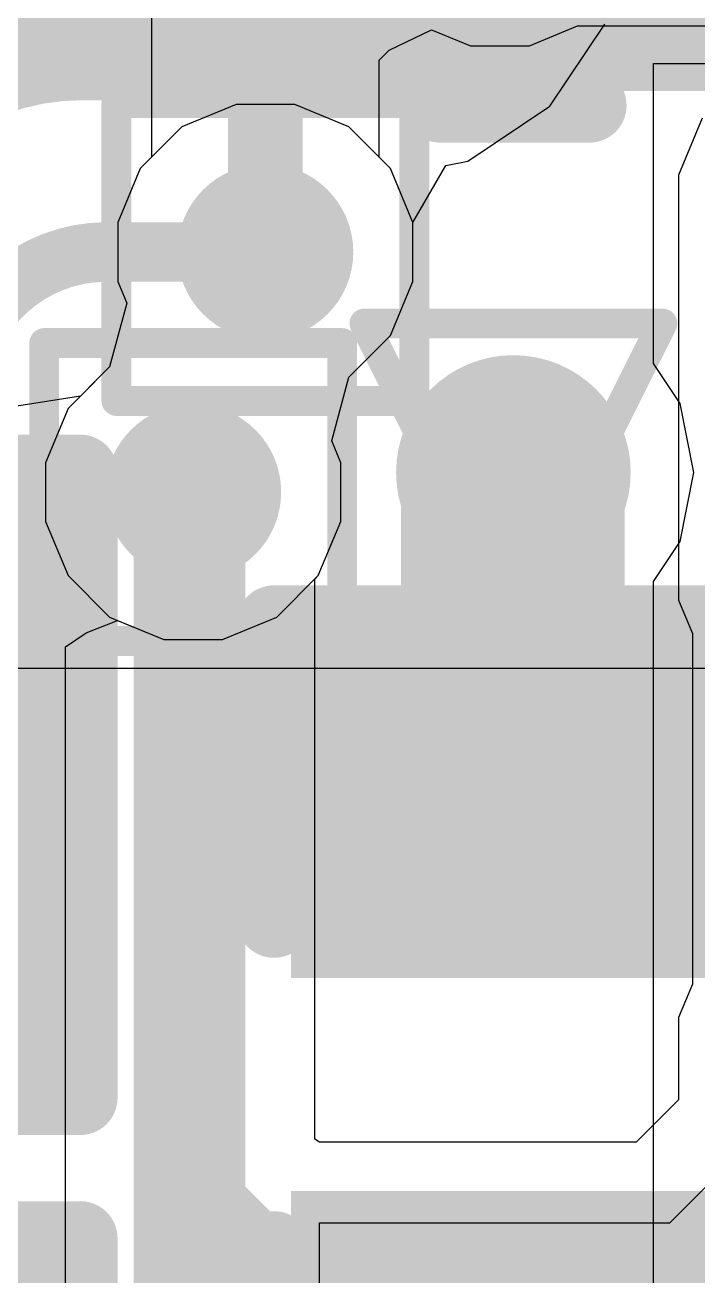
# Model space of a CAD drawing. Header units: inches. Extents: x -6 to 284, y -12 to 154.
# Drawn here: x 39.001 to 40.148, y 12.218 to 14.35 of the extents above; entities that cross this region are included whole.
import ezdxf

# ---------------------------------------------------------------- set-up
doc = ezdxf.new("R2010")
doc.units = ezdxf.units.IN
for name, color, linetype in [('Bottom Layer', 5, 'Continuous'), ('Bottom Overlay', 54, 'Continuous'), ('Bottom Paste', 16, 'Continuous'), ('Bottom Solder', 6, 'Continuous'), ('Drill Drawing', 1, 'Continuous'), ('GND-1', 16, 'Continuous'), ('GND-2', 90, 'Continuous'), ('GND-3', 216, 'Continuous'), ('GND-4', 54, 'Continuous'), ('PWR-1', 156, 'Continuous'), ('PWR-2', 130, 'Continuous'), ('Signal L1', 76, 'Continuous'), ('Signal L2', 6, 'Continuous'), ('Top Layer', 1, 'Continuous'), ('Via Holes', 16, 'Continuous')]:
    doc.layers.add(name, color=color, linetype=linetype)

# ---------------------------------------------------------------- blocks, each defined once
blk = doc.blocks.new('CSP1_56_1_96_20_B_130')
at = {"layer": 'Bottom Overlay'}
for points in [[(-0.8382, 1.0414, 0.127, 0.127, 0), (-0.8382, -0.5842, 0.127, 0.127, 0)], [(-0.9556, -0.6984, 0.127, 0.127, 0), (-0.8286, -0.8254, 0.127, 0.127, 0)], [(-0.9556, -0.6984, 0.127, 0.127, 0), (-0.9556, -0.9524, 0.127, 0.127, 0)], [(-0.8286, -0.8254, 0.127, 0.127, 0), (-0.9556, -0.9524, 0.127, 0.127, 0)], [(-0.7874, -1.0414, 0.127, 0.127, 0), (0.8382, -1.0414, 0.127, 0.127, 0)]]:
    blk.add_lwpolyline(points, format="xyseb", dxfattribs=at)
for points in [[(-0.87, -0.5842, 0.0635, 0.0635, 1), (-0.8065, -0.5842, 0.0635, 0.0635, 1)], [(-0.9873, -0.6984, 0.0635, 0.0635, 1), (-0.9238, -0.6984, 0.0635, 0.0635, 1)], [(-0.9873, -0.6984, 0.0635, 0.0635, 1), (-0.9238, -0.6984, 0.0635, 0.0635, 1)], [(-0.8603, -0.8254, 0.0635, 0.0635, 1), (-0.7968, -0.8254, 0.0635, 0.0635, 1)], [(-0.8603, -0.8254, 0.0635, 0.0635, 1), (-0.7968, -0.8254, 0.0635, 0.0635, 1)], [(-0.9873, -0.9524, 0.0635, 0.0635, 1), (-0.9238, -0.9524, 0.0635, 0.0635, 1)], [(-0.9873, -0.9524, 0.0635, 0.0635, 1), (-0.9238, -0.9524, 0.0635, 0.0635, 1)], [(-0.8191, -1.0414, 0.0635, 0.0635, 1), (-0.7556, -1.0414, 0.0635, 0.0635, 1)]]:
    blk.add_lwpolyline(points, format="xyseb", close=True, dxfattribs=at)
blk = doc.blocks.new('C___0603_B_328')
at = {"layer": 'Bottom Solder'}
blk.add_hatch(color=6, dxfattribs=at).paths.add_polyline_path([(0.321, -0.5045), (0.321, 0.5045), (1.203, 0.5045), (1.203, -0.5045)])
at = {"layer": 'Bottom Overlay'}
for points in [[(0.4572, 0.5334, 0.127, 0.127, 0), (1.2446, 0.5334, 0.127, 0.127, 0)], [(1.2446, -0.5334, 0.127, 0.127, 0), (1.2446, 0.5334, 0.127, 0.127, 0)]]:
    blk.add_lwpolyline(points, format="xyseb", dxfattribs=at)
blk.add_lwpolyline([(1.2128, 0.5334, 0.0635, 0.0635, 1), (1.2764, 0.5334, 0.0635, 0.0635, 1)], format="xyseb", close=True, dxfattribs=at)
blk.add_lwpolyline([(1.2128, 0.5334, 0.0635, 0.0635, 1), (1.2764, 0.5334, 0.0635, 0.0635, 1)], format="xyseb", close=True, dxfattribs=at)
blk = doc.blocks.new('C___0402_B_402')
at = {"layer": 'Bottom Layer'}
for points in [[(-0.2413, 0.3175), (-0.2413, -0.3175), (-0.6985, -0.3175), (-0.6985, 0.3175)], [(0.6985, 0.3175), (0.6985, -0.3175), (0.2413, -0.3175), (0.2413, 0.3175)]]:
    blk.add_hatch(color=5, dxfattribs=at).paths.add_polyline_path(points)
at = {"layer": 'Bottom Paste'}
for points in [[(-0.2413, 0.3175), (-0.2413, -0.3175), (-0.6985, -0.3175), (-0.6985, 0.3175)], [(0.6985, 0.3175), (0.6985, -0.3175), (0.2413, -0.3175), (0.2413, 0.3175)]]:
    blk.add_hatch(color=16, dxfattribs=at).paths.add_polyline_path(points)
at = {"layer": 'Bottom Solder'}
for points in [[(-0.1813, 0.3775), (-0.1813, -0.3775), (-0.7585, -0.3775), (-0.7585, 0.3775)], [(0.7585, 0.3775), (0.7585, -0.3775), (0.1813, -0.3775), (0.1813, 0.3775)]]:
    blk.add_hatch(color=6, dxfattribs=at).paths.add_polyline_path(points)
at = {"layer": 'Bottom Overlay'}
for points in [[(-0.7874, -0.4064, 0.127, 0.127, 0), (-0.7874, 0.4064, 0.127, 0.127, 0)], [(-0.2794, 0.4064, 0.127, 0.127, 0), (-0.7874, 0.4064, 0.127, 0.127, 0)], [(0.7874, 0.4064, 0.127, 0.127, 0), (0.2794, 0.4064, 0.127, 0.127, 0)], [(0.7874, -0.4064, 0.127, 0.127, 0), (0.7874, 0.4064, 0.127, 0.127, 0)], [(-0.2794, -0.4064, 0.127, 0.127, 0), (-0.7874, -0.4064, 0.127, 0.127, 0)], [(0.7874, -0.4064, 0.127, 0.127, 0), (0.2794, -0.4064, 0.127, 0.127, 0)]]:
    blk.add_lwpolyline(points, format="xyseb", dxfattribs=at)
for points in [[(-0.8191, 0.4064, 0.0635, 0.0635, 1), (-0.7556, 0.4064, 0.0635, 0.0635, 1)], [(-0.8191, 0.4064, 0.0635, 0.0635, 1), (-0.7556, 0.4064, 0.0635, 0.0635, 1)], [(-0.3111, 0.4064, 0.0635, 0.0635, 1), (-0.2477, 0.4064, 0.0635, 0.0635, 1)], [(0.2477, 0.4064, 0.0635, 0.0635, 1), (0.3111, 0.4064, 0.0635, 0.0635, 1)], [(0.7556, 0.4064, 0.0635, 0.0635, 1), (0.8191, 0.4064, 0.0635, 0.0635, 1)], [(0.7556, 0.4064, 0.0635, 0.0635, 1), (0.8191, 0.4064, 0.0635, 0.0635, 1)], [(-0.8191, -0.4064, 0.0635, 0.0635, 1), (-0.7556, -0.4064, 0.0635, 0.0635, 1)], [(-0.8191, -0.4064, 0.0635, 0.0635, 1), (-0.7556, -0.4064, 0.0635, 0.0635, 1)], [(-0.3111, -0.4064, 0.0635, 0.0635, 1), (-0.2477, -0.4064, 0.0635, 0.0635, 1)], [(0.2477, -0.4064, 0.0635, 0.0635, 1), (0.3111, -0.4064, 0.0635, 0.0635, 1)], [(0.7556, -0.4064, 0.0635, 0.0635, 1), (0.8191, -0.4064, 0.0635, 0.0635, 1)], [(0.7556, -0.4064, 0.0635, 0.0635, 1), (0.8191, -0.4064, 0.0635, 0.0635, 1)]]:
    blk.add_lwpolyline(points, format="xyseb", close=True, dxfattribs=at)
blk = doc.blocks.new('C___0603_B_483')
at = {"layer": 'Bottom Solder'}
blk.add_hatch(color=6, dxfattribs=at).paths.add_polyline_path([(0.321, -0.5045), (0.321, 0.5045), (1.203, 0.5045), (1.203, -0.5045)])
at = {"layer": 'Bottom Overlay'}
for points in [[(0.4572, 0.5334, 0.127, 0.127, 0), (1.2446, 0.5334, 0.127, 0.127, 0)], [(1.2446, -0.5334, 0.127, 0.127, 0), (1.2446, 0.5334, 0.127, 0.127, 0)], [(0.4572, -0.5334, 0.127, 0.127, 0), (1.2446, -0.5334, 0.127, 0.127, 0)]]:
    blk.add_lwpolyline(points, format="xyseb", dxfattribs=at)
for points in [[(1.2128, 0.5334, 0.0635, 0.0635, 1), (1.2764, 0.5334, 0.0635, 0.0635, 1)], [(1.2128, 0.5334, 0.0635, 0.0635, 1), (1.2764, 0.5334, 0.0635, 0.0635, 1)], [(1.2128, -0.5334, 0.0635, 0.0635, 1), (1.2764, -0.5334, 0.0635, 0.0635, 1)], [(1.2128, -0.5334, 0.0635, 0.0635, 1), (1.2764, -0.5334, 0.0635, 0.0635, 1)]]:
    blk.add_lwpolyline(points, format="xyseb", close=True, dxfattribs=at)

msp = doc.modelspace()

# ---------------------------------------------------------------- hatches: boundary and pattern name
at = {"layer": 'Bottom Layer'}
h = msp.add_hatch(color=5, dxfattribs=at)
edge = h.paths.add_edge_path()
edge.add_arc((39.4108, 13.9631), 0.15, 0, 360)
h = msp.add_hatch(color=5, dxfattribs=at)
edge = h.paths.add_edge_path()
edge.add_arc((39.8337, 13.5872), 0.2, 0, 360)
h = msp.add_hatch(color=5, dxfattribs=at)
edge = h.paths.add_edge_path()
edge.add_arc((39.2878, 13.5539), 0.15, 0, 360)
at = {"layer": 'GND-1'}
h = msp.add_hatch(color=16, dxfattribs=at)
edge = h.paths.add_edge_path()
edge.add_arc((39.4108, 13.9631), 0.15, 0, 360)
h = msp.add_hatch(color=16, dxfattribs=at)
edge = h.paths.add_edge_path()
edge.add_arc((39.8337, 13.5872), 0.2, 0, 360)
h = msp.add_hatch(color=16, dxfattribs=at)
edge = h.paths.add_edge_path()
edge.add_arc((39.2878, 13.5539), 0.15, 0, 360)
at = {"layer": 'GND-2'}
h = msp.add_hatch(color=90, dxfattribs=at)
edge = h.paths.add_edge_path()
edge.add_arc((39.4108, 13.9631), 0.15, 0, 360)
h = msp.add_hatch(color=90, dxfattribs=at)
edge = h.paths.add_edge_path()
edge.add_arc((39.8337, 13.5872), 0.2, 0, 360)
h = msp.add_hatch(color=90, dxfattribs=at)
edge = h.paths.add_edge_path()
edge.add_arc((39.2878, 13.5539), 0.15, 0, 360)
at = {"layer": 'GND-3'}
h = msp.add_hatch(color=216, dxfattribs=at)
edge = h.paths.add_edge_path()
edge.add_arc((39.4108, 13.9631), 0.15, 0, 360)
h = msp.add_hatch(color=216, dxfattribs=at)
edge = h.paths.add_edge_path()
edge.add_arc((39.8337, 13.5872), 0.2, 0, 360)
h = msp.add_hatch(color=216, dxfattribs=at)
edge = h.paths.add_edge_path()
edge.add_arc((39.2878, 13.5539), 0.15, 0, 360)
at = {"layer": 'GND-4'}
h = msp.add_hatch(color=54, dxfattribs=at)
edge = h.paths.add_edge_path()
edge.add_arc((39.4108, 13.9631), 0.15, 0, 360)
h = msp.add_hatch(color=54, dxfattribs=at)
edge = h.paths.add_edge_path()
edge.add_arc((39.8337, 13.5872), 0.2, 0, 360)
h = msp.add_hatch(color=54, dxfattribs=at)
edge = h.paths.add_edge_path()
edge.add_arc((39.2878, 13.5539), 0.15, 0, 360)
at = {"layer": 'PWR-1'}
h = msp.add_hatch(color=156, dxfattribs=at)
edge = h.paths.add_edge_path()
edge.add_arc((39.4108, 13.9631), 0.15, 0, 360)
h = msp.add_hatch(color=156, dxfattribs=at)
edge = h.paths.add_edge_path()
edge.add_arc((39.8337, 13.5872), 0.2, 0, 360)
h = msp.add_hatch(color=156, dxfattribs=at)
edge = h.paths.add_edge_path()
edge.add_arc((39.2878, 13.5539), 0.15, 0, 360)
at = {"layer": 'PWR-2'}
h = msp.add_hatch(color=130, dxfattribs=at)
edge = h.paths.add_edge_path()
edge.add_arc((39.4108, 13.9631), 0.15, 0, 360)
h = msp.add_hatch(color=130, dxfattribs=at)
edge = h.paths.add_edge_path()
edge.add_arc((39.8337, 13.5872), 0.2, 0, 360)
h = msp.add_hatch(color=130, dxfattribs=at)
edge = h.paths.add_edge_path()
edge.add_arc((39.2878, 13.5539), 0.15, 0, 360)
at = {"layer": 'Signal L1'}
h = msp.add_hatch(color=76, dxfattribs=at)
edge = h.paths.add_edge_path()
edge.add_arc((39.4108, 13.9631), 0.15, 0, 360)
h = msp.add_hatch(color=76, dxfattribs=at)
edge = h.paths.add_edge_path()
edge.add_arc((39.8337, 13.5872), 0.2, 0, 360)
h = msp.add_hatch(color=76, dxfattribs=at)
edge = h.paths.add_edge_path()
edge.add_arc((39.2878, 13.5539), 0.15, 0, 360)
at = {"layer": 'Signal L2'}
h = msp.add_hatch(color=6, dxfattribs=at)
edge = h.paths.add_edge_path()
edge.add_arc((39.4108, 13.9631), 0.15, 0, 360)
h = msp.add_hatch(color=6, dxfattribs=at)
edge = h.paths.add_edge_path()
edge.add_arc((39.8337, 13.5872), 0.2, 0, 360)
h = msp.add_hatch(color=6, dxfattribs=at)
edge = h.paths.add_edge_path()
edge.add_arc((39.2878, 13.5539), 0.15, 0, 360)
at = {"layer": 'Top Layer'}
h = msp.add_hatch(color=1, dxfattribs=at)
edge = h.paths.add_edge_path()
edge.add_arc((39.4108, 13.9631), 0.15, 0, 360)
h = msp.add_hatch(color=1, dxfattribs=at)
edge = h.paths.add_edge_path()
edge.add_arc((39.8337, 13.5872), 0.2, 0, 360)
h = msp.add_hatch(color=1, dxfattribs=at)
edge = h.paths.add_edge_path()
edge.add_arc((39.2878, 13.5539), 0.15, 0, 360)
at = {"layer": 'Via Holes'}
h = msp.add_hatch(color=7, dxfattribs=at)
edge = h.paths.add_edge_path()
edge.add_arc((39.4108, 13.9631), 0.075, 0, 360)
h = msp.add_hatch(color=7, dxfattribs=at)
edge = h.paths.add_edge_path()
edge.add_arc((39.8337, 13.5872), 0.1, 0, 360)
h = msp.add_hatch(color=7, dxfattribs=at)
edge = h.paths.add_edge_path()
edge.add_arc((39.2878, 13.5539), 0.075, 0, 360)

# ---------------------------------------------------------------- linework, layer by layer
at = {"layer": 'Bottom Layer'}
for p, q in [((39.2166, 14.4036), (39.2166, 14.1246)), ((39.6218, 14.307), (39.694, 14.342)), ((39.694, 14.342), (39.7603, 14.3145)), ((39.8614, 14.3145), (39.9431, 14.3484)), ((39.9431, 14.3484), (40.5701, 14.3484)), ((39.7603, 14.3145), (39.8614, 14.3145)), ((39.6051, 14.2899), (39.6218, 14.307)), ((39.6051, 14.1246), (39.6051, 14.2899)), ((40.1557, 14.1911), (40.1154, 14.0939)), ((39.2166, 14.1246), (39.1975, 14.1056)), ((39.6241, 14.1056), (39.6051, 14.1246)), ((39.1975, 14.1056), (39.1592, 14.0131)), ((39.6624, 14.0131), (39.6241, 14.1056)), ((40.1154, 14.0939), (40.1154, 13.3695)), ((39.1592, 14.0131), (39.1592, 13.913)), ((39.6624, 13.913), (39.6624, 14.0131)), ((39.1592, 13.913), (39.1747, 13.8756)), ((39.6241, 13.8205), (39.6624, 13.913)), ((39.1747, 13.8756), (39.1453, 13.7672)), ((39.5534, 13.7498), (39.6241, 13.8205)), ((39.1453, 13.7672), (39.0956, 13.7175)), ((39.5239, 13.6413), (39.5534, 13.7498)), ((39.0956, 13.7175), (38.9872, 13.7001)), ((39.5394, 13.6039), (39.5239, 13.6413)), ((39.5394, 13.5038), (39.5394, 13.6039)), ((39.5011, 13.4114), (39.5394, 13.5038)), ((39.4954, 13.4056), (39.5011, 13.4114)), ((39.4954, 12.4508), (39.4954, 13.4056)), ((40.1154, 13.3695), (40.1389, 13.3127)), ((40.1389, 13.3127), (40.1389, 12.715)), ((40.1389, 12.715), (40.1154, 12.6583)), ((40.1154, 12.6583), (40.1154, 12.5178)), ((40.1154, 12.5178), (40.0433, 12.4457)), ((40.1003, 12.3083), (40.2529, 12.4608)), ((39.503, 12.4457), (39.4954, 12.4508)), ((40.0433, 12.4457), (39.503, 12.4457)), ((39.503, 7.6857), (39.503, 12.3083)), ((39.503, 12.3083), (40.1003, 12.3083))]:
    msp.add_line(p, q, dxfattribs=at)
for points in [[(39.4108, 13.9631, 0.127, 0.127, 0), (39.4108, 14.5685, 0.127, 0.127, 0)], [(39.8328, 13.0148, 0.381, 0.381, 0), (39.8328, 13.5863, 0.381, 0.381, 0)], [(39.2752, 13.5413, 0.1778, 0.1778, 0), (39.2878, 13.5539, 0.1778, 0.1778, 0)], [(39.2752, 7.6367, 0.1778, 0.1778, 0), (39.2752, 13.5413, 0.1778, 0.1778, 0)]]:
    msp.add_lwpolyline(points, format="xyseb", dxfattribs=at)
for points in [[(39.3791, 13.9631, 0.0635, 0.0635, 1), (39.4426, 13.9631, 0.0635, 0.0635, 1)], [(39.7375, 13.5863, 0.1905, 0.1905, 1), (39.928, 13.5863, 0.1905, 0.1905, 1)], [(39.2308, 13.5413, 0.0889, 0.0889, 1), (39.3197, 13.5413, 0.0889, 0.0889, 1)], [(39.2308, 13.5413, 0.0889, 0.0889, 1), (39.3197, 13.5413, 0.0889, 0.0889, 1)], [(39.2434, 13.5539, 0.0889, 0.0889, 1), (39.3323, 13.5539, 0.0889, 0.0889, 1)], [(39.7375, 13.0148, 0.1905, 0.1905, 1), (39.928, 13.0148, 0.1905, 0.1905, 1)]]:
    msp.add_lwpolyline(points, format="xyseb", close=True, dxfattribs=at)
at = {"layer": 'Drill Drawing'}
for points in [[(39.1568, 14.2171, 0.0508, 0.0508, 0), (39.6648, 14.2171, 0.0508, 0.0508, 0)], [(39.1568, 13.7091, 0.0508, 0.0508, 0), (39.1568, 14.2171, 0.0508, 0.0508, 0)], [(39.6648, 13.7091, 0.0508, 0.0508, 0), (39.6648, 14.2171, 0.0508, 0.0508, 0)], [(39.5797, 13.8412, 0.0508, 0.0508, 0), (40.0877, 13.8412, 0.0508, 0.0508, 0)], [(39.5797, 13.8412, 0.0508, 0.0508, 0), (39.8337, 13.3332, 0.0508, 0.0508, 0)], [(39.8337, 13.3332, 0.0508, 0.0508, 0), (40.0877, 13.8412, 0.0508, 0.0508, 0)], [(39.0338, 13.8079, 0.0508, 0.0508, 0), (39.5418, 13.8079, 0.0508, 0.0508, 0)], [(39.0338, 13.2999, 0.0508, 0.0508, 0), (39.0338, 13.8079, 0.0508, 0.0508, 0)], [(39.5418, 13.2999, 0.0508, 0.0508, 0), (39.5418, 13.8079, 0.0508, 0.0508, 0)], [(39.1568, 13.7091, 0.0508, 0.0508, 0), (39.6648, 13.7091, 0.0508, 0.0508, 0)], [(39.0338, 13.2999, 0.0508, 0.0508, 0), (39.5418, 13.2999, 0.0508, 0.0508, 0)]]:
    msp.add_lwpolyline(points, format="xyseb", dxfattribs=at)
for points in [[(39.1441, 14.2171, 0.0254, 0.0254, 1), (39.1695, 14.2171, 0.0254, 0.0254, 1)], [(39.1441, 14.2171, 0.0254, 0.0254, 1), (39.1695, 14.2171, 0.0254, 0.0254, 1)], [(39.6521, 14.2171, 0.0254, 0.0254, 1), (39.6775, 14.2171, 0.0254, 0.0254, 1)], [(39.6521, 14.2171, 0.0254, 0.0254, 1), (39.6775, 14.2171, 0.0254, 0.0254, 1)], [(39.567, 13.8412, 0.0254, 0.0254, 1), (39.5924, 13.8412, 0.0254, 0.0254, 1)], [(39.567, 13.8412, 0.0254, 0.0254, 1), (39.5924, 13.8412, 0.0254, 0.0254, 1)], [(40.075, 13.8412, 0.0254, 0.0254, 1), (40.1004, 13.8412, 0.0254, 0.0254, 1)], [(40.075, 13.8412, 0.0254, 0.0254, 1), (40.1004, 13.8412, 0.0254, 0.0254, 1)], [(39.0211, 13.8079, 0.0254, 0.0254, 1), (39.0465, 13.8079, 0.0254, 0.0254, 1)], [(39.0211, 13.8079, 0.0254, 0.0254, 1), (39.0465, 13.8079, 0.0254, 0.0254, 1)], [(39.5291, 13.8079, 0.0254, 0.0254, 1), (39.5545, 13.8079, 0.0254, 0.0254, 1)], [(39.5291, 13.8079, 0.0254, 0.0254, 1), (39.5545, 13.8079, 0.0254, 0.0254, 1)], [(39.1441, 13.7091, 0.0254, 0.0254, 1), (39.1695, 13.7091, 0.0254, 0.0254, 1)], [(39.1441, 13.7091, 0.0254, 0.0254, 1), (39.1695, 13.7091, 0.0254, 0.0254, 1)], [(39.6521, 13.7091, 0.0254, 0.0254, 1), (39.6775, 13.7091, 0.0254, 0.0254, 1)], [(39.6521, 13.7091, 0.0254, 0.0254, 1), (39.6775, 13.7091, 0.0254, 0.0254, 1)], [(39.821, 13.3332, 0.0254, 0.0254, 1), (39.8464, 13.3332, 0.0254, 0.0254, 1)], [(39.821, 13.3332, 0.0254, 0.0254, 1), (39.8464, 13.3332, 0.0254, 0.0254, 1)], [(39.0211, 13.2999, 0.0254, 0.0254, 1), (39.0465, 13.2999, 0.0254, 0.0254, 1)], [(39.0211, 13.2999, 0.0254, 0.0254, 1), (39.0465, 13.2999, 0.0254, 0.0254, 1)], [(39.5291, 13.2999, 0.0254, 0.0254, 1), (39.5545, 13.2999, 0.0254, 0.0254, 1)], [(39.5291, 13.2999, 0.0254, 0.0254, 1), (39.5545, 13.2999, 0.0254, 0.0254, 1)]]:
    msp.add_lwpolyline(points, format="xyseb", close=True, dxfattribs=at)
at = {"layer": 'GND-1'}
for p, q in [((39.3608, 14.2147), (39.2683, 14.1763)), ((39.4609, 14.2147), (39.3608, 14.2147)), ((39.5534, 14.1763), (39.4609, 14.2147)), ((39.2683, 14.1763), (39.1975, 14.1056)), ((39.6241, 14.1056), (39.5534, 14.1763)), ((39.1975, 14.1056), (39.1592, 14.0131)), ((39.6624, 14.0131), (39.6241, 14.1056)), ((39.1592, 14.0131), (39.1592, 13.913)), ((39.6624, 13.913), (39.6624, 14.0131)), ((39.1592, 13.913), (39.1747, 13.8756)), ((39.6241, 13.8205), (39.6624, 13.913)), ((39.1747, 13.8756), (39.1453, 13.7672)), ((39.5534, 13.7498), (39.6241, 13.8205)), ((39.1453, 13.7672), (39.0745, 13.6964)), ((39.5239, 13.6413), (39.5534, 13.7498)), ((39.0745, 13.6964), (39.0362, 13.6039)), ((39.5394, 13.6039), (39.5239, 13.6413)), ((39.0362, 13.6039), (39.0362, 13.5038)), ((39.5394, 13.5038), (39.5394, 13.6039)), ((39.0362, 13.5038), (39.0745, 13.4114)), ((39.5011, 13.4114), (39.5394, 13.5038)), ((39.0745, 13.4114), (39.1453, 13.3406)), ((39.4304, 13.3406), (39.5011, 13.4114)), ((39.1453, 13.3406), (39.2378, 13.3023)), ((39.3379, 13.3023), (39.4304, 13.3406)), ((39.2378, 13.3023), (39.3379, 13.3023))]:
    msp.add_line(p, q, dxfattribs=at)
at = {"layer": 'GND-2'}
for p, q in [((39.3608, 14.2147), (39.2683, 14.1763)), ((39.4609, 14.2147), (39.3608, 14.2147)), ((39.5534, 14.1763), (39.4609, 14.2147)), ((39.2683, 14.1763), (39.1975, 14.1056)), ((39.6241, 14.1056), (39.5534, 14.1763)), ((39.1975, 14.1056), (39.1592, 14.0131)), ((39.6624, 14.0131), (39.6241, 14.1056)), ((39.1592, 14.0131), (39.1592, 13.913)), ((39.6624, 13.913), (39.6624, 14.0131)), ((39.1592, 13.913), (39.1747, 13.8756)), ((39.6241, 13.8205), (39.6624, 13.913)), ((39.1747, 13.8756), (39.1453, 13.7672)), ((39.5534, 13.7498), (39.6241, 13.8205)), ((39.1453, 13.7672), (39.0745, 13.6964)), ((39.5239, 13.6413), (39.5534, 13.7498)), ((39.0745, 13.6964), (39.0362, 13.6039)), ((39.5394, 13.6039), (39.5239, 13.6413)), ((39.0362, 13.6039), (39.0362, 13.5038)), ((39.5394, 13.5038), (39.5394, 13.6039)), ((39.0362, 13.5038), (39.0745, 13.4114)), ((39.5011, 13.4114), (39.5394, 13.5038)), ((39.0745, 13.4114), (39.1453, 13.3406)), ((39.4304, 13.3406), (39.5011, 13.4114)), ((39.1453, 13.3406), (39.2378, 13.3023)), ((39.3379, 13.3023), (39.4304, 13.3406)), ((39.2378, 13.3023), (39.3379, 13.3023))]:
    msp.add_line(p, q, dxfattribs=at)
at = {"layer": 'GND-3'}
for p, q in [((39.3608, 14.2147), (39.2683, 14.1763)), ((39.4609, 14.2147), (39.3608, 14.2147)), ((39.5534, 14.1763), (39.4609, 14.2147)), ((39.2683, 14.1763), (39.1975, 14.1056)), ((39.6241, 14.1056), (39.5534, 14.1763)), ((39.1975, 14.1056), (39.1592, 14.0131)), ((39.6624, 14.0131), (39.6241, 14.1056)), ((39.1592, 14.0131), (39.1592, 13.913)), ((39.6624, 13.913), (39.6624, 14.0131)), ((39.1592, 13.913), (39.1747, 13.8756)), ((39.6241, 13.8205), (39.6624, 13.913)), ((39.1747, 13.8756), (39.1453, 13.7672)), ((39.5534, 13.7498), (39.6241, 13.8205)), ((39.1453, 13.7672), (39.0745, 13.6964)), ((39.5239, 13.6413), (39.5534, 13.7498)), ((39.0745, 13.6964), (39.0362, 13.6039)), ((39.5394, 13.6039), (39.5239, 13.6413)), ((39.0362, 13.6039), (39.0362, 13.5038)), ((39.5394, 13.5038), (39.5394, 13.6039)), ((39.0362, 13.5038), (39.0745, 13.4114)), ((39.5011, 13.4114), (39.5394, 13.5038)), ((39.0745, 13.4114), (39.1453, 13.3406)), ((39.4304, 13.3406), (39.5011, 13.4114)), ((39.1453, 13.3406), (39.2378, 13.3023)), ((39.3379, 13.3023), (39.4304, 13.3406)), ((39.2378, 13.3023), (39.3379, 13.3023))]:
    msp.add_line(p, q, dxfattribs=at)
at = {"layer": 'GND-4'}
for p, q in [((39.3608, 14.2147), (39.2683, 14.1763)), ((39.4609, 14.2147), (39.3608, 14.2147)), ((39.5534, 14.1763), (39.4609, 14.2147)), ((39.2683, 14.1763), (39.1975, 14.1056)), ((39.6241, 14.1056), (39.5534, 14.1763)), ((39.1975, 14.1056), (39.1592, 14.0131)), ((39.6624, 14.0131), (39.6241, 14.1056)), ((39.1592, 14.0131), (39.1592, 13.913)), ((39.6624, 13.913), (39.6624, 14.0131)), ((39.1592, 13.913), (39.1747, 13.8756)), ((39.6241, 13.8205), (39.6624, 13.913)), ((39.1747, 13.8756), (39.1453, 13.7672)), ((39.5534, 13.7498), (39.6241, 13.8205)), ((39.1453, 13.7672), (39.0745, 13.6964)), ((39.5239, 13.6413), (39.5534, 13.7498)), ((39.0745, 13.6964), (39.0362, 13.6039)), ((39.5394, 13.6039), (39.5239, 13.6413)), ((39.0362, 13.6039), (39.0362, 13.5038)), ((39.5394, 13.5038), (39.5394, 13.6039)), ((39.0362, 13.5038), (39.0745, 13.4114)), ((39.5011, 13.4114), (39.5394, 13.5038)), ((39.0745, 13.4114), (39.1453, 13.3406)), ((39.4304, 13.3406), (39.5011, 13.4114)), ((39.1453, 13.3406), (39.2378, 13.3023)), ((39.3379, 13.3023), (39.4304, 13.3406)), ((39.2378, 13.3023), (39.3379, 13.3023))]:
    msp.add_line(p, q, dxfattribs=at)
at = {"layer": 'PWR-1'}
msp.add_line((38.355, 13.2538), (40.1641, 13.2538), dxfattribs=at)
msp.add_lwpolyline([(38.3419, 14.4279, 0.381, 0.381, 0), (41.4618, 14.4279, 0.381, 0.381, 0)], format="xyseb", dxfattribs=at)
at = {"layer": 'PWR-2'}
for p, q in [((40.0724, 13.7729), (40.0724, 14.2841)), ((40.0724, 14.2841), (41.3024, 14.2841)), ((40.1178, 13.7049), (40.0724, 13.7729)), ((40.1412, 13.5872), (40.1178, 13.7049)), ((40.1178, 13.4695), (40.1412, 13.5872)), ((40.0724, 13.4016), (40.1178, 13.4695)), ((40.0724, 10.4529), (40.0724, 13.4016))]:
    msp.add_line(p, q, dxfattribs=at)
msp.add_lwpolyline([(39.2878, 10.5741, 0.1778, 0.1778, 0), (39.2878, 13.5539, 0.1778, 0.1778, 0)], format="xyseb", dxfattribs=at)
msp.add_lwpolyline([(39.2434, 13.5539, 0.0889, 0.0889, 1), (39.3323, 13.5539, 0.0889, 0.0889, 1)], format="xyseb", close=True, dxfattribs=at)
at = {"layer": 'Signal L2'}
for points in [[(39.2752, 13.5413, 0.1778, 0.1778, 0), (39.2878, 13.5539, 0.1778, 0.1778, 0)], [(39.2752, 12.3458, 0.1778, 0.1778, 0), (39.2752, 13.5413, 0.1778, 0.1778, 0)], [(39.2752, 12.3458, 0.1778, 0.1778, 0), (39.4929, 12.1282, 0.1778, 0.1778, 0)]]:
    msp.add_lwpolyline(points, format="xyseb", dxfattribs=at)
for points in [[(39.2308, 13.5413, 0.0889, 0.0889, 1), (39.3197, 13.5413, 0.0889, 0.0889, 1)], [(39.2308, 13.5413, 0.0889, 0.0889, 1), (39.3197, 13.5413, 0.0889, 0.0889, 1)], [(39.2434, 13.5539, 0.0889, 0.0889, 1), (39.3323, 13.5539, 0.0889, 0.0889, 1)], [(39.2308, 12.3458, 0.0889, 0.0889, 1), (39.3197, 12.3458, 0.0889, 0.0889, 1)], [(39.2308, 12.3458, 0.0889, 0.0889, 1), (39.3197, 12.3458, 0.0889, 0.0889, 1)]]:
    msp.add_lwpolyline(points, format="xyseb", close=True, dxfattribs=at)
at = {"layer": 'Top Layer'}
for p, q in [((39.896, 14.2116), (39.9895, 14.3515)), ((39.756, 14.1181), (39.896, 14.2116)), ((39.7183, 14.1106), (39.756, 14.1181)), ((39.6624, 14.0131), (39.7183, 14.1106)), ((39.6624, 13.913), (39.6624, 14.0131)), ((39.6241, 13.8205), (39.6624, 13.913)), ((39.5534, 13.7498), (39.6241, 13.8205)), ((39.5239, 13.6413), (39.5534, 13.7498)), ((39.5394, 13.6039), (39.5239, 13.6413)), ((39.5394, 13.5038), (39.5394, 13.6039)), ((39.5011, 13.4114), (39.5394, 13.5038)), ((39.4304, 13.3406), (39.5011, 13.4114)), ((39.1051, 13.3137), (39.1588, 13.335)), ((39.1588, 13.335), (39.2378, 13.3023)), ((39.3379, 13.3023), (39.4304, 13.3406)), ((39.0699, 13.2902), (39.1051, 13.3137)), ((39.0699, 7.1604), (39.0699, 13.2902)), ((39.2378, 13.3023), (39.3379, 13.3023))]:
    msp.add_line(p, q, dxfattribs=at)
for points in [[(39.8361, 14.5253, 0.1016, 0.1016, -0.389741), (39.6203, 14.2731, 0.1016, 0.1016, 0)], [(38.6855, 13.8616, 0.1016, 0.1016, -0.414214), (39.0964, 14.2725, 0.1016, 0.1016, 0)], [(39.0964, 14.2725, 0.1016, 0.1016, 0), (39.6087, 14.2725, 0.1016, 0.1016, 0)], [(39.6087, 14.2725, 0.1016, 0.1016, 0), (39.6094, 14.2725, 0.1016, 0.1016, 0)], [(39.6203, 14.2731, 0.1016, 0.1016, -0.027006), (39.6094, 14.2725, 0.1016, 0.1016, 0)], [(38.8887, 13.7121, 0.1016, 0.1016, -0.414214), (39.1396, 13.9631, 0.1016, 0.1016, 0)], [(39.1396, 13.9631, 0.1016, 0.1016, 0), (39.4108, 13.9631, 0.1016, 0.1016, 0)]]:
    msp.add_lwpolyline(points, format="xyseb", dxfattribs=at)
for points in [[(39.071, 14.2725, 0.0508, 0.0508, 1), (39.1218, 14.2725, 0.0508, 0.0508, 1)], [(39.071, 14.2725, 0.0508, 0.0508, 1), (39.1218, 14.2725, 0.0508, 0.0508, 1)], [(39.5833, 14.2725, 0.0508, 0.0508, 1), (39.6341, 14.2725, 0.0508, 0.0508, 1)], [(39.5833, 14.2725, 0.0508, 0.0508, 1), (39.6341, 14.2725, 0.0508, 0.0508, 1)], [(39.584, 14.2725, 0.0508, 0.0508, 1), (39.6348, 14.2725, 0.0508, 0.0508, 1)], [(39.584, 14.2725, 0.0508, 0.0508, 1), (39.6348, 14.2725, 0.0508, 0.0508, 1)], [(39.5949, 14.2731, 0.0508, 0.0508, 1), (39.6457, 14.2731, 0.0508, 0.0508, 1)], [(39.5949, 14.2731, 0.0508, 0.0508, 1), (39.6457, 14.2731, 0.0508, 0.0508, 1)], [(39.1142, 13.9631, 0.0508, 0.0508, 1), (39.165, 13.9631, 0.0508, 0.0508, 1)], [(39.1142, 13.9631, 0.0508, 0.0508, 1), (39.165, 13.9631, 0.0508, 0.0508, 1)], [(39.3854, 13.9631, 0.0508, 0.0508, 1), (39.4362, 13.9631, 0.0508, 0.0508, 1)]]:
    msp.add_lwpolyline(points, format="xyseb", close=True, dxfattribs=at)

# ---------------------------------------------------------------- block references
for name, p, rotation in [('CSP1_56_1_96_20_B_130', (39.0108, 15.1685), 90), ('C___0402_B_402', (39.8319, 12.544), 270)]:
    msp.add_blockref(name, p, dxfattribs=dict(rotation=rotation))
for name, p in [('C___0603_B_483', (37.8507, 13.0548)), ('C___0603_B_328', (37.8507, 11.7482))]:
    msp.add_blockref(name, p)

doc.saveas('drawing.dxf')
